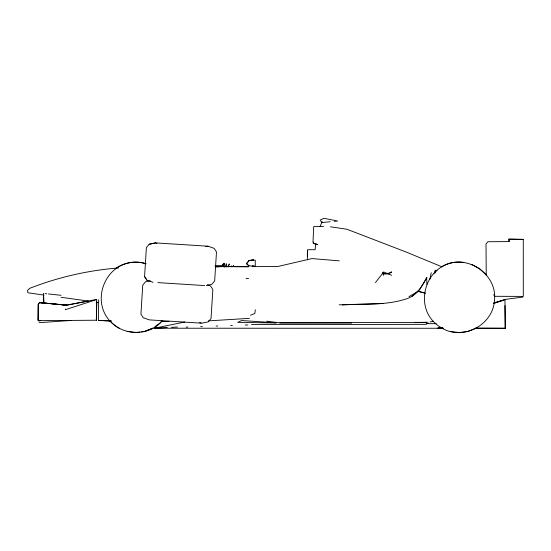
<?xml version="1.0" encoding="UTF-8"?>
<svg xmlns="http://www.w3.org/2000/svg" width="551" height="551" viewBox="0 0 551 551"><rect width="100%" height="100%" fill="white"/><g stroke="black" fill="none" stroke-linecap="round" stroke-linejoin="round"><path stroke-width="0.83" d="M426.336 323.692L426.274 322.39M60.858 304.565L66.857 305.123L96.673 299.4L96.521 320.221L39.493 320.654L38.115 320.179L38.253 304.51L39.417 302.589L43.715 302.981M307.382 259.865L307.41 250.113L308.76 249.686L315.138 249.72L315.633 243.852L317.693 244.548L313.719 243.611L313.285 243.019L314.855 243.576M426.901 284.337L426.688 277.601C421.832 286.961 415.654 296.817 404.648 299.379C384.543 305.66 363.205 303.518 342.488 304.972M38.053 320.179L38.191 304.51L39.479 302.589L66.857 305.123L87.657 301.149M65.404 309.676L65.404 309.118L65.431 309.676L96.067 299.758M111.309 321.019L98.477 320.427L98.67 299.696M226.585 266.959L226.64 263.667L224.615 267.125M96.79 301.907L96.308 320.296M307.41 250.113L307.368 256.525M153.006 282.319L146.897 280.183L144.569 276.554L146.394 247.564L149.163 244.251L155.485 242.901L207.982 246.201L214.139 248.343L216.488 251.972L214.663 280.962L211.88 284.268L206.301 285.452M231.813 266.725L231.819 265.685M255.327 309.758L254.831 313.505L250.436 315.248M224.112 266.836L224.712 263.481L223.121 266.333M429.849 279.405L431.261 272.724M434.126 273.523L435.29 270.307L436.971 270.389M222.756 266.298L223.878 263.406L222.273 266.223M228.121 266.808L229.361 264.012L227.756 266.636M319.883 226.771L322.211 221.667M253.088 260.368L253.35 259.865L248.99 260.63L246.827 263.13L246.834 264.101L248.956 265.802L253.329 266.14M222.198 266.216L223.699 263.385L222.101 266.181M426.942 277.601L419.325 290.136L412.231 296.259M375.465 282.539L382.78 273.158L384.743 273.565L388.779 273.241L391.727 271.925L388.593 273.868L384.529 274.081L382.78 273.158M161.601 321.102L160.065 322.962L154.865 326.736M162.407 320.599C149.59 336.461 122.549 336.248 109.752 320.482M475.575 328.348L505.253 328.327L504.992 305.585M409 296.61L417.899 291.424L425.214 293.201M115.214 268.736C124.037 262.744 135.525 260.237 145.801 263.681M441.84 266.842C464.514 252.324 497.195 272.931 494.516 299.627C493.641 324.601 463.515 340.952 442.054 328.189M252.11 260.465L253.35 259.865M476.023 328.189L467.806 331.447L460.636 332.349M502.512 300.467L493.662 303.346L504.957 299.634L505.233 328.341L475.589 328.3L505.212 328.368M493.352 303.098L505.632 299.351L522.789 297.099M430.042 321.998L433.334 321.205M426.887 323.492L428.554 323.1M149.156 244.251L155.485 242.901L156.959 243.349M150.265 280.81L145.519 281.823L142.757 285.136L140.932 314.125L143.26 317.755L149.369 319.89L201.866 323.196L208.244 321.846L211.026 318.533L212.851 289.544L210.503 285.914L207.424 284.846M443.238 328.272L154.376 328.224L184.688 322.025M248.99 260.63L251.855 260.113L249.1 260.63L246.944 263.13L246.951 264.101L249.066 265.802M205.681 246.586L207.982 246.201M136.731 332.411L139.92 332.012M141.511 331.812L144.699 331.406M330.221 221.736L322.004 222.549L320.193 220.076L323.981 218.327L337.618 221.013L334.333 221.337M118.472 267.972C88.057 270.348 58.11 277.229 29.692 288.338L27.55 290.418L27.887 292.76L44.059 295.122M71.341 320.434L39.996 322.61L38.825 321.894M208.485 320.875L249.431 318.347M39.493 320.654L40.705 320.579L38.115 320.179M158.667 328.072L154.376 328.231L157.8 328.052M154.376 328.224L167.222 327.549M171.499 327.328L177.491 327.012M215.117 266.753L224.877 266.429L215.475 266.856M442.37 328.045L438.086 328.231L443.197 328.231M438.121 328.272L442.405 328.086M186.1 327.108L187.815 327.046M200.674 326.591L202.389 326.529M216.102 326.054L217.817 325.985M230.676 325.538L232.391 325.476M245.25 325.021L247.826 324.932M251.442 324.594L426.322 324.346M216.812 266.67L248.763 266.684L246.876 266.739M339.134 304.834L382.993 303.518M415.027 322.604L427.555 322.245M161.567 321.467L168.985 321.398M252.124 266.656L278.138 266.436L311.976 258.584L339.354 260.864M494.681 296.3L493.978 294.751L494.681 296.3L523.298 296.41L523.285 239.361L508.924 239.127L509.096 241.579L487.89 241.737L486.016 244.045L486.223 275.286M252.31 260.203L255.258 260.182L255.244 265.975L252.31 265.906M351.641 323.058L279.77 322.858L266.739 321.178M279.77 322.858L426.322 322.356M215.062 265.63L221.922 265.61L222.211 266.119M426.908 323.685L436.302 323.678M437.838 327.838L442.054 327.831M463.749 262.441C425.964 257.407 408.821 310.179 442.35 328.306M475.596 328.286L505.253 328.327M247.027 266.739L227.597 266.553M246.049 278.496L248.611 278.503M523.285 239.403L508.924 239.175L509.096 241.579M276.354 322.989L237.66 322.335L241.682 320.537L275.562 322.769M323.637 226.619L314.249 226.371L313.712 226.833L313.016 241.552L313.719 243.611M330.469 226.798L346.958 229.264L405.674 251.841L442.088 266.87M98.477 320.427L111.137 320.992M157.827 282.622L204.676 285.57M39.417 302.589L66.857 305.226L39.514 302.589M45.106 293.621L46.78 293.8M48.46 293.972L61.051 295.295M450.27 331.447L459.038 332.556M60.989 297.285L88.718 301.108M127.164 331.406L135.932 332.515M96.198 302.21L98.698 302.575M146.091 263.798C106.24 251.917 83.063 308.002 119.236 328.272M417.899 291.073L425.214 293.139M199.634 322.521L201.122 322.969M391.727 275.3L383.517 271.932L383.503 275.307L382.642 272.414M436.819 271.016L435.29 270.307L435.414 272.8M472.021 264.521L479.763 268.778L486.202 274.825M144.569 276.554L146.897 280.183M313.154 242.137L313.271 242.991M44.032 302.933L43.467 293.621L43.467 302.933M233.479 265.761L233.452 266.622L233.452 265.761M152.916 328.155L145.45 331.11L152.916 328.155"/></g></svg>
